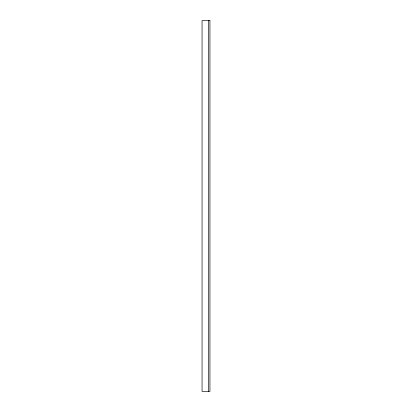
<?xml version="1.0" encoding="UTF-8"?>
<svg xmlns="http://www.w3.org/2000/svg" width="412" height="412" viewBox="0 0 412 412"><rect width="100%" height="100%" fill="white"/><g stroke="black" fill="none" stroke-linecap="round" stroke-linejoin="round"><path stroke-width="0.62" d="M208.632 20.6L208.632 391.4M209.945 20.6L202.055 20.6L202.055 391.4L209.945 391.4L209.945 20.6"/></g></svg>
